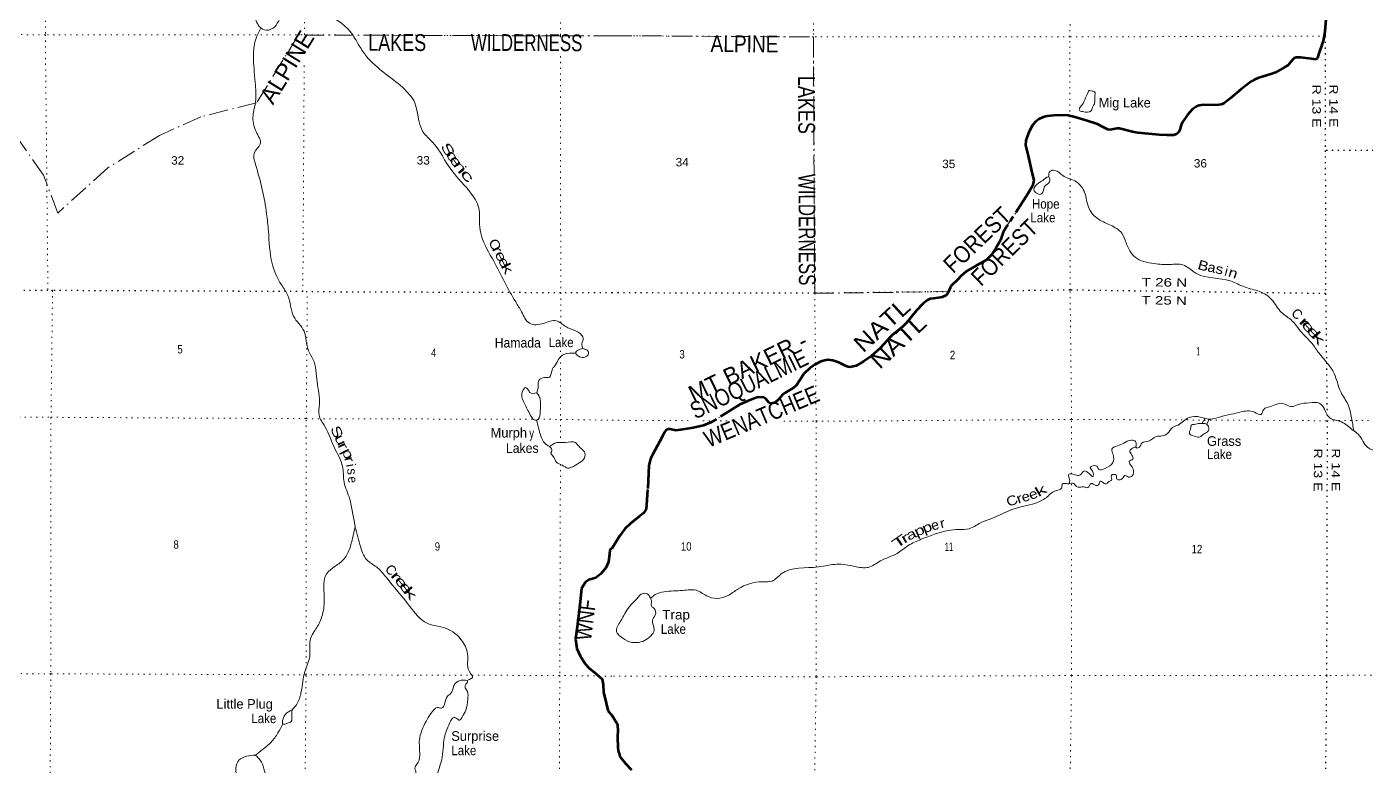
# Model space of a CAD drawing. Header units: feet. Extents: x -248627 to 3, y 0 to 184934.
# Drawn here: x -43174 to -15285, y 61045 to 76431 of the extents above; entities that cross this region are included whole.
import ezdxf
from ezdxf.enums import TextEntityAlignment as Align

# ---------------------------------------------------------------- set-up
doc = ezdxf.new("R2010")
doc.units = ezdxf.units.FT
doc.header["$LTSCALE"] = 80
for name, pattern in [('DOT_DASHED', [7.7, 5, -1.2, 0.3, -1.2]), ('DOTTED', [1.5, 0.3, -1.2]), ('LONG_DASH_SHORT_DASH', [9.9, 6, -1.2, 1.5, -1.2])]:
    doc.linetypes.add(name, pattern=pattern)
for name, color, linetype, lineweight in [('11', 7, 'LONG_DASH_SHORT_DASH', 60), ('39', 7, 'Continuous', 13), ('41', 7, 'Continuous', 13), ('44', 7, 'DOT_DASHED', 13), ('6', 7, 'DOTTED', 25), ('7', 7, 'DOTTED', 13)]:
    doc.layers.add(name, color=color, linetype=linetype, lineweight=lineweight)

msp = doc.modelspace()

# ---------------------------------------------------------------- linework, layer by layer
at = {"layer": '11'}
for points in [[(-16125.55, 76592.48), (-16146.44, 76331.17), (-16160.55, 76241.36), (-16184.05, 76139.45), (-16282.24, 75855.59), (-16301.17, 75784.06)], [(-16301.17, 75784.06), (-16313.96, 75762.2), (-16334.85, 75753.05), (-16374.67, 75755.67), (-16426.9, 75762.2), (-16656.7, 75792.58), (-16746.8, 75793.23), (-16785.32, 75778.2), (-16813.39, 75753.71), (-16919.81, 75627.63), (-16990.97, 75582.23), (-17174.42, 75481.3), (-17249.5, 75448.96), (-17542.65, 75362.08), (-17617.73, 75330.07), (-17683.01, 75292.84), (-17891.94, 75135.08), (-18117.83, 74942.05), (-18179.2, 74888.48), (-18241.88, 74844.06), (-18301.94, 74812.7), (-18354.17, 74807.48), (-18437.73, 74803.56), (-18679.29, 74804.86), (-18760.25, 74795.07), (-18817.7, 74774.16), (-18902.57, 74715.37), (-19003.11, 74599.09), (-19108.87, 74449.49), (-19138.91, 74393.31), (-19165.02, 74290.1), (-19192.44, 74233.92), (-19229, 74203.87), (-19289.06, 74176.43), (-19434, 74173.82), (-19597.22, 74184.92), (-20038.95, 74225.37), (-20119.51, 74237.83), (-20149.54, 74246.98), (-20421.13, 74314.92), (-20473.36, 74312.3), (-20623.52, 74290.09), (-20667.91, 74294.66), (-20764.54, 74339.09), (-20883.36, 74401.8), (-21117.09, 74483.45), (-21376.05, 74559.84), (-21494.44, 74584.05), (-21628.93, 74593.2), (-21786.93, 74587.32), (-21931.86, 74570.34), (-22011.51, 74549.43), (-22099, 74511.54), (-22170.81, 74454.06), (-22230.88, 74382.2), (-22318.36, 74223.46), (-22375.81, 74066.67), (-22381.04, 73970.65), (-22327.51, 73743.98), (-22251.77, 73436.95), (-22208.68, 73231.18), (-22236.1, 73124.05), (-22320.97, 72969.88), (-22766.22, 72280.69), (-22841.96, 72155.27), (-22901.19, 71988.55), (-22996.04, 71822.11), (-23092.66, 71678.4), (-23199.73, 71573.88), (-23402.61, 71465.93), (-23612.34, 71341.32), (-23726.6, 71239.09), (-23782.09, 71182.25)], [(-23782.09, 71182.25), (-23917.88, 71044.75), (-23947.92, 71001.96), (-23987.59, 70901.51), (-24007.99, 70867.39), (-24035.41, 70837.34), (-24113.75, 70804.68), (-24201.24, 70788.35), (-24304.39, 70777.9), (-24367.07, 70767.45), (-24423.21, 70740.01), (-24512, 70672.07), (-24649.1, 70524.44), (-24767.92, 70382.03), (-24855.4, 70273.59), (-24931.14, 70197.16), (-25158.34, 70011.63), (-25190.98, 69978.97), (-25405.12, 69743.15), (-25597.07, 69573.3), (-25753.76, 69464.21), (-25906.53, 69377.98), (-26033.18, 69349.24), (-26076.27, 69356.42), (-26116.75, 69369.49), (-26264.3, 69447.88), (-26388.34, 69485.77), (-26488.89, 69498.83), (-26564.61, 69489.03), (-26642.96, 69466.82), (-26772.22, 69398.88), (-26868.85, 69330.94), (-26998.12, 69207.48), (-27145.67, 68976.23), (-27210.96, 68920.71), (-27382.01, 68814.23), (-27440.77, 68774.38), (-27507.36, 68691.41), (-27592.24, 68611.07), (-27639.24, 68596.7), (-27692.77, 68594.73), (-27726.73, 68614.99), (-27786.79, 68688.15), (-27825.96, 68715.59), (-27943.47, 68725.38), (-27993.1, 68709.71), (-28062.3, 68682.27), (-28169.37, 68639.81), (-28324.76, 68570.57), (-28916.26, 68206.71), (-29080.78, 68133.54), (-29296.22, 68087.81), (-29652.69, 68029.02), (-29784.57, 68055.15), (-29817.2, 68056.47), (-29838.1, 68051.9), (-29863.56, 68038.18), (-29875.97, 68023.79), (-29895.55, 67997.68), (-29936.03, 67912.74), (-29997.39, 67792.88), (-30134.5, 67552.15), (-30188.04, 67442.4), (-30223.29, 67301.3), (-30246.79, 66798.96), (-30278.12, 66391.33), (-30332.96, 66311.63), (-30422.42, 66239.74), (-30604.55, 66094.75), (-30719.46, 65987.62), (-30831.75, 65833.45), (-30988.75, 65580.71)], [(-30988.75, 65580.71), (-31031.4, 65548.83), (-31040.62, 65456.56), (-31063.68, 65299.7), (-31108.26, 65176.86), (-31223.44, 65044.88), (-31328.68, 64967.59), (-31470.97, 64920.55), (-31543.57, 64871.12), (-31621.29, 64742.17), (-31660.6, 64404.44), (-31715.82, 63943.01), (-31750.34, 63685.66), (-31723.5, 63497.1), (-31655.25, 63338.72), (-31550.58, 63174.42), (-31465.66, 63084.92), (-31320.99, 62967.68), (-31197.51, 62859.17), (-31173.96, 62748.51), (-31163.07, 62576.18), (-31127.66, 62422.16), (-31098.72, 62292.18), (-31070.2, 62192.2), (-30993.53, 62106.65)], [(-30993.53, 62106.65), (-30883.9, 61926.88), (-30876.67, 61904.54), (-30873.06, 61875.67), (-30869.45, 61800.96), (-30873.06, 61647.93), (-30869.45, 61427.41), (-30862.22, 61373.14), (-30853.79, 61343.06), (-30842.96, 61306.91), (-30829.71, 61274.38), (-30795.99, 61212.92), (-30732.16, 61126.16), (-30711.69, 61105.68), (-30584.04, 60969.51)]]:
    msp.add_lwpolyline(points, dxfattribs=at)
at = {"layer": '39'}
for p, q in [((-38383.69, 76235.25), (-38302.74, 76403.15)), ((-18645.02, 68280.57), (-18701.12, 68183.27)), ((-18554.73, 68262.17), (-18610.83, 68156.98))]:
    msp.add_line(p, q, dxfattribs=at)
for points in [[(-47994.93, 78404.67), (-47983.26, 78212.82), (-47837.59, 77856.45), (-47580.57, 77194.02), (-47391.99, 76525.42), (-47258.71, 76324.18), (-47101.39, 76171.34), (-46955.7, 75806.91), (-46740.75, 75043.66), (-46663, 74437.32), (-46575.51, 73984.13), (-46273.04, 72755.6), (-46203.38, 72165.36), (-46004.97, 71611.63), (-45920.18, 71494.92), (-45748.4, 71164.79), (-45641.12, 70878.88), (-45463.61, 70699.88), (-45310.12, 70456.36), (-45305.61, 70222.64), (-45293.17, 70047.36), (-45200.19, 69860.15), (-45127.14, 69578.2), (-45121.92, 68997.92), (-45048.8, 68683.73), (-44814.97, 68527), (-44661.51, 68297.58), (-44660.35, 67735.43), (-44579.52, 67584.46), (-44458.38, 67411.4), (-44538.34, 67139.24), (-44644.3, 66786.44), (-44544.98, 66454.17), (-44379.46, 66230.82), (-44364.8, 65956.82), (-44368.48, 65789.58), (-44281.67, 65666.83), (-44289.19, 65408.91), (-44373.54, 65312.04), (-44482.06, 65223.18), (-44393.18, 65076.26), (-44372.47, 64796.23), (-44456.57, 64578.46), (-44685.55, 64332.22), (-44763.49, 64058.06), (-44813.98, 63163.35), (-44720.95, 62953.97), (-44404.36, 62684.56), (-44198.37, 62362.55), (-43972.01, 61923.72), (-43810.73, 61807.15), (-43578.86, 61626.24), (-43483.83, 61420.9), (-43547.66, 61138.69), (-43488.79, 60901.04), (-43449.96, 60619.03), (-43493.84, 60417.46), (-43569.86, 60187.62), (-43552.98, 59810.87), (-43792.03, 58595.45), (-43771.26, 58283.18), (-43702.54, 58148.3), (-43722.2, 57922.6), (-43774.23, 57769.37), (-43697.15, 57485.41), (-43781.36, 57326.08), (-43827.32, 57160.78), (-43757.79, 56633), (-43666.4, 56240.26), (-43663.89, 55998.48), (-43715.65, 55718.32), (-43753.55, 55553.03), (-43853.82, 55367.47), (-43748.38, 54996.92), (-43423.02, 54380.96), (-43289.98, 54292.55), (-43056.36, 54236.57), (-42872.66, 53987.06), (-42761.82, 53926.81), (-42550.5, 53947.35), (-42324.71, 53784.56), (-42082.42, 53432.4), (-41907.97, 52783.92), (-41947.45, 52407.06), (-41953.03, 52185.42), (-41897.86, 51784.55), (-41929.07, 51300.92), (-41886.12, 50974.59), (-41754.54, 50616.18), (-41606.36, 50020.04), (-41376.22, 49700.1), (-41186.1, 49263.21)], [(-38413.65, 76587.05), (-38357.53, 76473.52), (-38232.51, 76364.95), (-38047.39, 76403.57), (-37838.64, 76696.12), (-37669.79, 76813.29), (-37488.79, 76894.22), (-37180.74, 76866.58), (-36983.22, 76748.06), (-36438.85, 76331.98), (-36251.03, 76034.12), (-36097.59, 75812.76), (-35347.42, 75165.35), (-35097.15, 74849.47), (-35003.74, 74452.7), (-34918.76, 74241.3), (-34731.12, 74034.11), (-34327.3, 73440.46), (-33913.63, 72951.6), (-33751.88, 72611.38), (-33747.26, 72319.23), (-33706.5, 72079.53), (-33451.78, 71552.09), (-32995.09, 70704.66), (-32873.89, 70501.38), (-32708.34, 70261.91), (-32412.42, 70260.44), (-32148.83, 70315.33), (-31951.3, 70192.78), (-31622.82, 70016.08), (-31588.43, 69933.53), (-31616.41, 69836.76), (-31596.08, 69736.05)], [(-38383.69, 76235.25), (-38433.19, 76066.38), (-38452.71, 75768.14), (-38415.33, 75212.09), (-38410.6, 74873.6), (-38462.34, 74583.36), (-38401.26, 74249), (-38312.16, 73991.26), (-38432.58, 73817.75), (-38411.94, 73567.95), (-38180.34, 72540.77), (-38143.37, 72184.21), (-38065.48, 71505.33), (-37871.31, 71058.38), (-37737.99, 70836.99), (-37620.36, 70410.04), (-37402.31, 70096.12), (-37308.87, 69689.29), (-37215.92, 69516.18), (-37130.39, 69040.82), (-37081.13, 68579.5), (-37088.71, 68351.8), (-36967.44, 68114.27), (-36747.01, 67621.02), (-36649.27, 67436.16), (-36582.94, 67127.67), (-36574.62, 66998.74), (-36465.2, 66648.35), (-36347.27, 66076.33), (-36237.7, 65657.44), (-36092.11, 65337.33), (-35894.53, 65190.61), (-35692.79, 64975.39), (-35204.41, 64377.86), (-34837.31, 64019.89), (-34458.65, 63915.81), (-34101.77, 63638.41), (-33992.46, 63340.4), (-33937.36, 62975.81), (-33890.89, 62893.28), (-33953.2, 62850.86), (-34005.49, 62828.6)], [(-21129.51, 74951.67), (-21075.37, 75068.74), (-21057.32, 75105.07), (-21017.04, 75097.12), (-20940.49, 75077.16), (-20936.25, 74968.31), (-20936.09, 74883.64), (-20952.07, 74817.07), (-20972.14, 74784.76), (-21014.22, 74681.83), (-21189.35, 74665.25), (-21257.86, 74693.29), (-21243.89, 74755.82), (-21205.73, 74802.29), (-21129.51, 74951.67)], [(-21898.44, 73308.98), (-21867.47, 73423.64), (-21766.84, 73444.07), (-21605.55, 73335.63), (-21355.67, 73223.39), (-21141.76, 72971.96), (-21070.73, 72681.85), (-20895.12, 72452.49), (-20608.92, 72302.05), (-20375.04, 72135.34), (-20286.07, 71938.01), (-20096.23, 71638.13), (-19701.34, 71502.08), (-19375.13, 71484.79), (-19105.32, 71477.44), (-18831.16, 71304.79), (-18110.05, 71141.38), (-17819.88, 71017.15), (-17505.6, 70921.21), (-17251.58, 70752.54), (-17053.76, 70490.98), (-16858.16, 70338.28), (-16622.06, 70064.73), (-16412.23, 69837.48), (-16266.87, 69638.28), (-15951.96, 69215.76), (-15814.31, 68833.09), (-15668.85, 68579.46), (-15591.78, 68293.4), (-15542.51, 68027.72)], [(-21935.69, 73304.52), (-22046.25, 73215.53), (-22170.9, 73122.47), (-22204.96, 73035.69), (-22148.46, 72971.33), (-22061.84, 72945.35), (-21995.62, 73062.45), (-21975.59, 73114.92), (-21879.12, 73203.87), (-21875.21, 73264.36), (-21889.38, 73300.61), (-21935.69, 73304.52)], [(-31596.08, 69736.05), (-31708.72, 69695.55), (-31742.87, 69663.25), (-31692.38, 69582.75), (-31579.59, 69550.71), (-31487.11, 69607.3), (-31497.35, 69693.92), (-31535.64, 69714), (-31596.08, 69736.05)], [(-31740.71, 69638.7), (-31994.4, 69614.43), (-32088.84, 69531.64), (-32163.04, 69396.51), (-32227.29, 69315.8), (-32293.36, 69142.39), (-32391.98, 69134.15), (-32512.63, 69071.47), (-32524.5, 68966.67), (-32556.38, 68811.47)], [(-32554.38, 68817.52), (-32701.34, 68819.26), (-32733.67, 68879.65), (-32790.12, 68923.87), (-32838.34, 68875.43), (-32868.25, 68738.36), (-32797.44, 68565.21), (-32672.13, 68323.65), (-32585.41, 68245.23), (-32529.09, 68263.47), (-32483.13, 68428.77), (-32487.68, 68684.66), (-32528.13, 68777.27), (-32556.38, 68811.47)], [(-14158.83, 66525.13), (-14251.93, 66772.85), (-14405.5, 67058.71), (-14804.69, 67335.87), (-15050.8, 67577.14), (-15256.37, 67681.43), (-15450.18, 67951.05), (-15575.2, 68047.49), (-15799, 68208.18), (-16066.98, 68312.31), (-16151.86, 68473.36), (-16252.76, 68594.05), (-16464.19, 68605.59), (-16703.72, 68570.69), (-16842.56, 68527.99), (-17025.91, 68594.03), (-17295.57, 68522.77), (-17420.29, 68470.02), (-17474.45, 68365.05), (-17613.46, 68409.04), (-17891.33, 68416.37), (-18096.6, 68367.44), (-18342.12, 68310.35), (-18527.27, 68265.51), (-18623.93, 68277.35), (-18740.77, 68309.3), (-18974.31, 68300.62), (-19203.54, 68144.79), (-19320.21, 68090.05), (-19424.67, 67968.82), (-19525.24, 67918.16), (-19662.12, 67903.69), (-19818.99, 67810.54), (-19959.85, 67769.85), (-20003.98, 67687.08), (-20052.26, 67664.78)], [(-32560.23, 68242.3), (-32470, 67917.01), (-32389.16, 67764.03), (-32288.37, 67695.71)], [(-18716.36, 68178.33), (-18780.78, 68174.13), (-18837.13, 68159.87), (-18915.63, 68149.58), (-18945.66, 68062.82), (-18965.61, 67966), (-18870.88, 67915.85), (-18741.99, 67898.04), (-18683.69, 67946.58), (-18587.16, 68005.3), (-18571.27, 68116.22), (-18627.75, 68168.48), (-18716.36, 68178.33)], [(-32288.37, 67695.71), (-32139.58, 67778.59), (-31958.41, 67778.93), (-31749.06, 67781.33), (-31660.28, 67678.73), (-31563.46, 67584.21), (-31563.21, 67463.31), (-31673.71, 67356.32), (-31832.54, 67265.36), (-31909.01, 67249.1), (-32025.88, 67309.33), (-32146.8, 67373.59), (-32211.45, 67490.33), (-32259.91, 67562.78), (-32239.88, 67609.16), (-32288.37, 67695.71)], [(-20083.02, 67684.94), (-20088.76, 67799.75), (-20177.41, 67829.76), (-20332.32, 67768.87), (-20463.08, 67712.08), (-20583.75, 67639.19), (-20555.35, 67530.4), (-20563.08, 67365.07), (-20723.91, 67239.66), (-20852.74, 67225.21), (-20897.16, 67291.62), (-21029.97, 67254.98), (-20985.54, 67182.52), (-20977.27, 67069.65), (-21049.87, 67129.94), (-21166.75, 67186.08), (-21239.08, 67105.25), (-21319.6, 67101), (-21420.33, 67128.96), (-21476.68, 67118.73), (-21458.29, 66979.68), (-21484.34, 66915.1)], [(-21484.34, 66915.1), (-21375.64, 66927.48), (-21347.38, 66891.27), (-21282.88, 66851.12), (-21170.14, 66855.45), (-21079.51, 66841.58), (-21013.23, 66928.44), (-20912.48, 66888.38), (-20856.14, 66904.66), (-20824.07, 66977.32), (-20755.54, 66941.21), (-20695.1, 66921.21), (-20642.85, 66969.73), (-20586.53, 66998.1), (-20590.75, 67096.87), (-20494.11, 67099.14), (-20479.86, 67022.57), (-20409.36, 67006.63), (-20345.02, 67051.15), (-20320.94, 67091.53), (-20232.29, 67061.53), (-20159.85, 67083.89), (-20140, 67229.1), (-20192.52, 67315.64), (-20220.85, 67390.16), (-20146.44, 67434.71), (-20164.73, 67519.33), (-20209.18, 67601.87), (-20152.92, 67662.49), (-20092.57, 67684.83), (-20052.26, 67664.78)], [(-21484.34, 66915.1), (-21613.19, 66910.73), (-21633.17, 66830.04), (-21737.77, 66783.4), (-21950.9, 66631.64), (-22176.18, 66518.15), (-22643.04, 66391.93), (-23089.64, 66197.23), (-23314.97, 66107.93), (-23552.31, 65986.35), (-23777.79, 65973.66), (-23987.13, 65948.92), (-24550.53, 65766), (-24820.08, 65636.27), (-25053.32, 65474.38), (-25399.31, 65316.22), (-25652.74, 65182.5), (-25938.68, 65201.91), (-26305.21, 65247.31), (-26689.66, 65191.87), (-27464.53, 65044.68), (-27657.53, 64897.01), (-27854.82, 64882.38), (-28365.93, 64731.85), (-28571.04, 64598.26), (-28802.46, 64537.17), (-29022.03, 64593.04), (-29235.67, 64705.37), (-29513.51, 64702.62), (-29900.03, 64675.4), (-30089.17, 64614.42), (-30187.68, 64537.56)], [(-37651.79, 62217.43), (-37535.34, 62362.71), (-37459.33, 62598.59), (-37383.69, 63011.79), (-37283.69, 63328.31), (-37260.33, 63713.2), (-37190.15, 63846.31), (-37059.77, 64076.25), (-36983.97, 64410.86), (-36988.76, 64779.58), (-36952.99, 65007.32), (-36808.39, 65168.78), (-36607.39, 65316.24), (-36466.92, 65530.08), (-36394.98, 65786.1), (-36338.73, 66029.28)], [(-30187.68, 64537.56), (-30232.12, 64614.05), (-30338.89, 64641.99), (-30475.58, 64528.73), (-30630.28, 64358.99), (-30810.92, 64066.2), (-30893.03, 63842.21), (-30812.31, 63745.65), (-30622.83, 63633.26), (-30429.52, 63621.67), (-30152, 63791.74), (-30107.9, 63892.66), (-30148.53, 64078.02), (-30088.35, 64193.09), (-30112.78, 64328.09), (-30169.25, 64376.33), (-30165.42, 64481.17), (-30187.68, 64537.56)], [(-34005.49, 62828.6), (-34130.31, 62832.4), (-34246.94, 62773.75), (-34287.06, 62703.16), (-34343.13, 62562.01), (-34415.47, 62499.41), (-34539.77, 62255.38), (-34632.39, 62263.27), (-34728.84, 62182.5), (-34925.42, 61843.64), (-34993.44, 61637.99), (-34992.79, 61325.68), (-35024.59, 61126.15), (-35080.79, 61045.45), (-35094.81, 61009.16), (-35076.56, 60948.75), (-35080.42, 60868.14), (-35003.61, 60713.14), (-34850.43, 60618.72), (-34717.64, 60651.2), (-34635.51, 60848.81), (-34535.53, 61175.41), (-34478.11, 61638.94), (-34370.04, 61943.39), (-34281.7, 62056.38), (-34215.22, 62030.31), (-34164.83, 62002.2), (-34110.61, 62066.77), (-34032.4, 62207.96), (-33992.62, 62441.76), (-33998.98, 62598.91), (-34043.43, 62675.39), (-34041.54, 62735.85), (-33997.38, 62796.37), (-34005.49, 62828.6)], [(-37651.79, 62217.43), (-37788.5, 62130.53), (-37838.61, 62027.68), (-37842.42, 61922.9), (-37747.84, 61939.19), (-37667.39, 61973.59), (-37655.54, 62084.44), (-37651.79, 62217.43)], [(-38414.79, 61277.08), (-38266.07, 61390.19), (-38089.24, 61543.65), (-37944.7, 61737.34), (-37845.3, 61919.25)], [(-38414.79, 61277.08), (-38599.94, 61252.56), (-38756.78, 61167.65), (-38820.86, 61006.34), (-38798.42, 60861.31), (-38751.95, 60778.78), (-38713.56, 60708.33), (-38618.75, 60611.79), (-38521.75, 60430.63), (-38445.04, 60323.98), (-38322.38, 60390.7), (-38235.86, 60406.98), (-38159.22, 60336.6), (-38086.66, 60294.42), (-38022.24, 60290.5), (-37982.2, 60399.38), (-37950.49, 60637.2), (-37967.01, 60840.67), (-38007.34, 60872.84), (-38079.68, 60814.27), (-38176.38, 60850.36), (-38249.25, 61043.66), (-38346.21, 61208.7), (-38414.79, 61277.08)]]:
    msp.add_spline(points, degree=3, dxfattribs=at)
at = {"layer": '44'}
for p, q in [((-31026.34, 65552.29), (-30988.75, 65580.71)), ((-31046.11, 62162.71), (-30993.53, 62106.64)), ((-30950.17, 62078.91), (-30993.53, 62106.64))]:
    msp.add_line(p, q, dxfattribs=at)
for points in [[(-16125.55, 76592.48), (-16146.44, 76331.17), (-16160.55, 76241.36), (-16184.05, 76139.45), (-16282.24, 75855.59), (-16301.17, 75784.06)], [(-30974.08, 76246.32), (-32060.39, 76241.3), (-37517.26, 76260.4), (-38388.93, 74851.14), (-39550.85, 74556.68), (-40413.25, 74170.63), (-41489.85, 73495.2), (-42529.06, 72553.78), (-42826.36, 73344.3), (-43685.7, 74563.6)], [(-30974.08, 76246.32), (-26795.67, 76218.92), (-26769.19, 70884.74), (-23979.35, 70919.64)], [(-16301.17, 75784.06), (-16313.96, 75762.2), (-16334.85, 75753.05), (-16374.67, 75755.67), (-16426.9, 75762.2), (-16656.7, 75792.58), (-16746.8, 75793.23), (-16785.32, 75778.2), (-16813.39, 75753.71), (-16919.81, 75627.63), (-16990.97, 75582.23), (-17174.42, 75481.3), (-17249.5, 75448.96), (-17542.65, 75362.08), (-17617.73, 75330.07), (-17683.01, 75292.84), (-17891.94, 75135.08), (-18117.83, 74942.05), (-18179.2, 74888.48), (-18241.88, 74844.06), (-18301.94, 74812.7), (-18354.17, 74807.48), (-18437.73, 74803.56), (-18679.29, 74804.86), (-18760.25, 74795.07), (-18817.7, 74774.16), (-18902.57, 74715.37), (-19003.11, 74599.09), (-19108.87, 74449.49), (-19138.91, 74393.31), (-19165.02, 74290.1), (-19192.44, 74233.92), (-19229, 74203.87), (-19289.06, 74176.43), (-19434, 74173.82), (-19597.22, 74184.92), (-20038.95, 74225.37), (-20119.51, 74237.83), (-20149.54, 74246.98), (-20421.13, 74314.92), (-20473.36, 74312.3), (-20623.52, 74290.09), (-20667.91, 74294.66), (-20764.54, 74339.09), (-20883.36, 74401.8), (-21117.09, 74483.45), (-21376.05, 74559.84), (-21494.44, 74584.05), (-21628.93, 74593.2), (-21786.93, 74587.32), (-21931.86, 74570.34), (-22011.51, 74549.43), (-22099, 74511.54), (-22170.81, 74454.06), (-22230.88, 74382.2), (-22318.36, 74223.46), (-22375.81, 74066.67), (-22381.04, 73970.65), (-22327.51, 73743.98), (-22251.77, 73436.95), (-22208.68, 73231.18), (-22236.1, 73124.05), (-22320.97, 72969.88), (-22766.22, 72280.69), (-22841.96, 72155.27), (-22901.19, 71988.55), (-22996.04, 71822.11), (-23092.66, 71678.4), (-23199.73, 71573.88), (-23402.61, 71465.93), (-23612.34, 71341.32), (-23726.6, 71239.09), (-23782.09, 71182.25)], [(-23782.09, 71182.25), (-23917.88, 71044.75), (-23947.92, 71001.96), (-23987.59, 70901.51), (-24007.99, 70867.39), (-24035.41, 70837.34), (-24113.75, 70804.68), (-24201.24, 70788.35), (-24304.39, 70777.9), (-24367.07, 70767.45), (-24423.21, 70740.01), (-24512, 70672.07), (-24649.1, 70524.44), (-24767.92, 70382.03), (-24855.4, 70273.59), (-24931.14, 70197.16), (-25158.34, 70011.63), (-25190.98, 69978.97), (-25405.12, 69743.15), (-25597.07, 69573.3), (-25753.76, 69464.21), (-25906.53, 69377.98), (-26033.18, 69349.24), (-26076.27, 69356.42), (-26116.75, 69369.49), (-26264.3, 69447.88), (-26388.34, 69485.77), (-26488.89, 69498.83), (-26564.61, 69489.03), (-26642.96, 69466.82), (-26772.22, 69398.88), (-26868.85, 69330.94), (-26998.12, 69207.48), (-27145.67, 68976.23), (-27210.96, 68920.71), (-27382.01, 68814.23), (-27440.77, 68774.38), (-27507.36, 68691.41), (-27592.24, 68611.07), (-27639.24, 68596.7), (-27692.77, 68594.73), (-27726.73, 68614.99), (-27786.79, 68688.15), (-27825.96, 68715.59), (-27943.47, 68725.38), (-27993.1, 68709.71), (-28062.3, 68682.27), (-28169.37, 68639.81), (-28324.76, 68570.57), (-28916.26, 68206.71), (-29080.78, 68133.54), (-29296.22, 68087.81), (-29652.69, 68029.02), (-29784.57, 68055.15), (-29817.2, 68056.47), (-29838.1, 68051.9), (-29863.56, 68038.18), (-29875.97, 68023.79), (-29895.55, 67997.68), (-29936.03, 67912.74), (-29997.39, 67792.88), (-30134.5, 67552.15), (-30188.04, 67442.4), (-30223.29, 67301.3), (-30246.79, 66798.96), (-30278.12, 66391.33), (-30332.96, 66311.63), (-30422.42, 66239.74), (-30604.55, 66094.75), (-30719.46, 65987.62), (-30831.75, 65833.45), (-30988.75, 65580.71)], [(-30993.53, 62106.65), (-30883.9, 61926.88), (-30876.67, 61904.54), (-30873.06, 61875.67), (-30869.45, 61800.96), (-30873.06, 61647.93), (-30869.45, 61427.41), (-30862.22, 61373.14), (-30853.79, 61343.06), (-30842.96, 61306.91), (-30829.71, 61274.38), (-30795.99, 61212.92), (-30732.16, 61126.16), (-30711.69, 61105.68), (-30584.04, 60969.51)]]:
    msp.add_lwpolyline(points, dxfattribs=at)
at = {"layer": '44', "linetype": 'LONG_DASH_SHORT_DASH'}
msp.add_lwpolyline([(-30988.75, 65580.71), (-31031.4, 65548.83), (-31040.62, 65456.56), (-31063.68, 65299.7), (-31108.26, 65176.86), (-31223.44, 65044.88), (-31328.68, 64967.59), (-31470.97, 64920.55), (-31543.57, 64871.12), (-31621.29, 64742.17), (-31660.6, 64404.44), (-31715.82, 63943.01), (-31750.34, 63685.66), (-31723.5, 63497.1), (-31655.25, 63338.72), (-31550.58, 63174.42), (-31465.66, 63084.92), (-31320.99, 62967.68), (-31197.51, 62859.17), (-31173.96, 62748.51), (-31163.07, 62576.18), (-31127.66, 62422.16), (-31098.72, 62292.18), (-31070.2, 62192.2), (-30993.53, 62106.65)], dxfattribs=at)
at = {"layer": '6'}
for points in [[(-16126.47, 81159.87), (-16132.36, 79151.98), (-16140.79, 76238.88), (-16138.16, 73854), (-16130.36, 70878.46), (-16099.04, 68233.6), (-16110.88, 62933.6), (-16173.05, 57631.44), (-16202.98, 52313.25), (-16158.45, 47015.41), (-16156.73, 45874.24)], [(0, 73934.71), (-3570.64, 73923.36), (-4734.2, 73925.1), (-8751.1, 73907.71), (-9969.19, 73898.46), (-14054.29, 73855.46), (-16138.16, 73854)], [(-30981.44, 70893.67), (-32057.43, 70895.79), (-37333.54, 70914.3), (-37426.15, 70920.17), (-42637.86, 70942.83), (-42734.48, 70944.67), (-48018.64, 70959.13), (-53331.01, 70989.66), (-58629.28, 71018.21), (-61962.57, 71054.02)], [(-16130.36, 70878.46), (-21451.92, 70951.15), (-26769.19, 70884.74), (-30981.44, 70893.67)]]:
    msp.add_lwpolyline(points, dxfattribs=at)
at = {"layer": '7'}
for p, q in [((-37426.15, 70920.17), (-37398.42, 75662.59)), ((-30985.09, 68242.88), (-29392.1, 68234.96)), ((-29096.18, 68233.48), (-28465.07, 68230.34))]:
    msp.add_line(p, q, dxfattribs=at)
for points in [[(-37395.59, 76146.86), (-37394.89, 76265.74), (-37370.96, 81643.3), (-37346.4, 86922.61), (-37316.38, 91784.88)], [(-31986.45, 91776.67), (-32004.44, 86805.74), (-32047.2, 81562.66), (-32060.39, 76241.3), (-32060.37, 76206.76)], [(-21418.88, 67128.71), (-21418.51, 68261.94), (-21451.92, 70951.15), (-21454.12, 76218.86), (-21426.19, 81531), (-21368.1, 86861.36), (-21420.4, 91764.14)], [(-26674.96, 87776.67), (-26666.79, 86929.79), (-26747.63, 81541.19), (-26793.08, 76293.23), (-26769.19, 70884.74), (-26737.84, 68221.74), (-26737.56, 62905.64), (-26817.84, 57597.39), (-26865.89, 52281.16), (-26799.28, 46983.32)], [(-42686.76, 86473.06), (-42744.36, 81597.4), (-42787.72, 76263.89), (-42734.48, 70944.67)], [(-30974.08, 76246.32), (-32060.39, 76241.3), (-37320.58, 76263.09), (-42787.72, 76263.89), (-48152.45, 76306.42), (-53436.62, 76328.94), (-58612.07, 76339.58), (-61947.93, 76376)], [(-16140.79, 76238.88), (-21454.12, 76218.86), (-26795.67, 76218.92), (-30974.08, 76246.32)], [(-32060.16, 75819.14), (-32057.43, 70895.79), (-32058.32, 69999.7)], [(-42637.86, 70942.83), (-42670.67, 68305.27), (-42675.77, 62967.81), (-42703.09, 57662.54), (-42724.4, 52375.41), (-42739.58, 47039.94), (-42755.35, 45908.98)], [(-37443.59, 45899.53), (-37427.24, 47023.51), (-37414.05, 52344.88), (-37404.8, 57627.95), (-37359.4, 62947.35), (-37354.28, 68276.76), (-37333.54, 70914.3)], [(-32058.64, 69688.8), (-32060.06, 68262.31), (-32061.62, 67779.04)], [(-57963.82, 68387.03), (-53335.66, 68362.23), (-48017.24, 68327.68), (-42670.67, 68305.27), (-37354.28, 68276.76), (-32615.04, 68263.82)], [(-32529.01, 68263.59), (-32060.06, 68262.31), (-30985.09, 68242.88)], [(-27412.91, 68225.1), (-26737.84, 68221.74), (-21418.51, 68261.94), (-16099.04, 68233.6), (-9924.03, 68282.1), (-9402.5, 68283.08)], [(-32063.08, 67328.09), (-32077.26, 62932.89), (-32096.49, 57611.51), (-32102.48, 56449.11)], [(-21523.46, 54789.5), (-21492.46, 57631.56), (-21420.22, 62931.72), (-21418.94, 66941.18)], [(-30992.41, 62918.63), (-32077.26, 62932.89), (-37359.4, 62947.35), (-42675.77, 62967.81), (-48028.4, 62996.25), (-53332.73, 63034.86), (-58639.06, 63061.37), (-61984.52, 63079.37)], [(0, 63010.2), (-4578.21, 62982.08), (-9897.6, 62974.13), (-16110.88, 62933.6), (-21420.22, 62931.72), (-26737.56, 62905.64), (-30992.41, 62918.63)]]:
    msp.add_lwpolyline(points, dxfattribs=at)

# ---------------------------------------------------------------- texts
at = {"layer": '41'}
for s, p in [('Mig Lake', (-20856.23, 74751.81)), ('Murph', (-33517.09, 67884.77)), ('Grass', (-18600.67, 67711.18)), ('Little Plug', (-39225.8, 62241.54)), ('Surprise', (-34335.92, 61573.39))]:
    msp.add_text(s, height=200, dxfattribs=at).set_placement(p)
for s, rotation, width, p in [('S', 304.157, 1.65, (-34570.71, 73940.17)), ('c', 304.291, 1.8, (-34467.02, 73787.34)), ('e', 304.293, 1.6, (-34387.82, 73671.2)), ('n', 306.744, 1.8, (-34308.07, 73560.26)), ('i', 310.176, 1.7, (-34216.98, 73429.35)), ('c', 310.176, 2.05, (-34164.24, 73371.35)), ('C', 294.794, 1.2, (-33567.28, 71965.69)), ('r', 297.358, 1.55, (-33496.38, 71812.41)), ('e', 297.441, 1.4, (-33438.67, 71705.35)), ('e', 297.984, 1.4, (-33371.32, 71573.92)), ('k', 297.984, 1.6, (-33308.32, 71452.61)), ('S', 294.047, 1.4, (-36859.64, 68076.54)), ('u', 296.134, 1.5, (-36778.5, 67891.44)), ('r', 297.371, 1.55, (-36706.02, 67725.21)), ('p', 296.789, 1.5, (-36627.32, 67605.21)), ('r', 286.001, 1.25, (-36564.95, 67456.72)), ('e', 277.085, 0.9, (-36493.75, 67061.69)), ('r', 309.419, 2, (-35616.64, 65008.74)), ('e', 309.419, 1.8, (-35534.2, 64911.35)), ('e', 309.308, 1.8, (-35438.75, 64797.29)), ('k', 309.101, 2, (-35353.05, 64687.16))]:
    msp.add_text(s, height=200, rotation=rotation, dxfattribs=dict(at, width=width)).set_placement(p)
for s, width, p in [('Hope', 0.9, (-22245.87, 72646.25)), ('Lake', 0.9, (-22278.39, 72361.42)), ('Hamada', 0.95, (-33431.21, 69756.99)), ('Lake', 0.9, (-32310.34, 69765.16)), ('Lakes', 0.95, (-33196.66, 67564.33)), ('y', 0.75, (-32712.57, 67876.59)), ('Lake', 0.9, (-18601.87, 67436.02)), ('Trap', 1.05, (-29943.41, 64098.77)), ('Lake', 0.9, (-29971.75, 63798.79)), ('Lake', 0.9, (-38500.34, 61941.55)), ('Lake', 0.9, (-34335.91, 61273.39))]:
    msp.add_text(s, height=200, dxfattribs=dict(at, width=width)).set_placement(p)
for s, rotation, width, p in [('B', 344.731, 1.25, (-18703.26, 71364.79)), ('a', 347.996, 1.1, (-18521.18, 71326.94)), ('s', 348.677, 1.2, (-18359.23, 71291.2)), ('n', 341.829, 1.25, (-18085.93, 71214.24)), ('r', 313.366, 2.2, (-16639.49, 70217.01)), ('e', 310.789, 1.85, (-16563.21, 70124.04)), ('e', 312.194, 1.9, (-16454.52, 70003.25)), ('k', 309.288, 2.05, (-16360.14, 69894.62)), ('C', 23.548, 1.2, (-22623.09, 66481.49)), ('r', 18.959, 1.3, (-22476.64, 66523.97)), ('e', 17.209, 1.15, (-22348.78, 66560.07)), ('e', 20.354, 1.2, (-22187.29, 66614.68)), ('k', 30.277, 1.7, (-22012.89, 66697.87)), ('e', 16.192, 1.1, (-24237.56, 65968.87)), ('r', 13.547, 1.15, (-24087.49, 66007.41)), ('T', 34.961, 1.85, (-24951.81, 65641.27)), ('r', 29.899, 1.65, (-24840.21, 65708.12)), ('a', 24.732, 1.4, (-24721.01, 65778.78)), ('p', 23.964, 1.4, (-24550.8, 65858.81)), ('p', 21.214, 1.35, (-24394.58, 65923.72))]:
    msp.add_text(s, height=200, rotation=rotation, dxfattribs=dict(at, width=width)).set_placement(p, align=Align.CENTER)
for s, rotation, p in [('i', 345.426, (-18220.07, 71251.52)), ('C', 316.149, (-16792.93, 70384.33))]:
    msp.add_text(s, height=200, rotation=rotation, dxfattribs=at).set_placement(p, align=Align.CENTER)
for s, rotation, p in [('i', 280.594, (-36529.83, 67317.73)), ('s', 275.841, (-36506.22, 67233.73)), ('C', 311.874, (-35729.95, 65135.34))]:
    msp.add_text(s, height=200, rotation=rotation, dxfattribs=at).set_placement(p)
at = {"layer": '44'}
for s, rotation, p in [('ALPINE', 58.262, (-38046.4, 74791)), ('MT BAKER -', 26.013, (-29288.18, 68604.81))]:
    msp.add_text(s, height=350, rotation=rotation, dxfattribs=at).set_placement(p)
for s, rotation, width, p in [('LAKES', 359.763, 0.8, (-36066.76, 75931.73)), ('WILDERNESS', 359.763, 0.75, (-33928.41, 75931.78)), ('ALPINE', 359.624, 0.85, (-28938.66, 75906.2)), ('LAKES', 270.253, 0.8, (-27115.36, 75408.28)), ('WILDERNESS', 270.253, 0.75, (-27107.3, 73370.65)), ('FOREST', 43.632, 0.9, (-23886.05, 71282.27)), ('FOREST', 44.384, 0.9, (-23304.97, 71013.79)), ('NATL', 42.426, 1.15, (-25760.47, 69630.63)), ('NATL', 42.93, 1.15, (-25416.51, 69287.97)), ('SNOQUALMIE', 26.013, 0.85, (-29252.02, 68257.42)), ('WENATCHEE', 22.868, 0.85, (-28978.96, 67668.39)), ('WNF', 82.849, 0.8, (-31427.12, 63646.43))]:
    msp.add_text(s, height=350, rotation=rotation, dxfattribs=dict(at, width=width)).set_placement(p)
at = {"layer": '6'}
for s, rotation, width, p in [('R 13 E', 270.063, 1.25, (-16405.98, 75228.42)), ('R 14 E', 270.063, 1.25, (-16051.37, 75231.53)), ('T 26 N', 359.217, 1.35, (-19961.9, 71032.52)), ('T 25 N', 359.217, 1.35, (-19966.87, 70657.05)), ('R 13 E', 269.872, 1.25, (-16374.99, 67656.49)), ('R 14 E', 269.872, 1.25, (-16004.48, 67658.89))]:
    msp.add_text(s, height=175, rotation=rotation, dxfattribs=dict(at, width=width)).set_placement(p)
at = {"layer": '7'}
for s, rotation, width, p in [('32', 0.105, 1.05, (-40168.34, 73563.18)), ('33', 0.105, 1.05, (-35055.79, 73564.84)), ('34', 0.151, 1.05, (-29663.93, 73526.64)), ('35', 0.151, 1.05, (-24114.55, 73490.31)), ('36', 0.151, 1.05, (-18874.85, 73503.3)), ('5', 0.105, 0.85, (-40038.66, 69633.95)), ('4', 0.105, 0.85, (-34757.07, 69560.43)), ('1', 0.151, 0.4, (-18816.5, 69591.95)), ('3', 0.151, 0.85, (-29585.82, 69529.37)), ('2', 0.151, 0.85, (-23953.8, 69513.23)), ('8', 0.105, 0.85, (-40120.64, 65570.71)), ('9', 0.105, 0.85, (-34679.69, 65529.82)), ('10', 0.151, 0.85, (-29554.65, 65530.35)), ('11', 0.151, 0.65, (-24060.58, 65523.94)), ('12', 0.151, 0.85, (-18920.37, 65474.73))]:
    msp.add_text(s, height=175, rotation=rotation, dxfattribs=dict(at, width=width)).set_placement(p)

doc.saveas('drawing.dxf')
